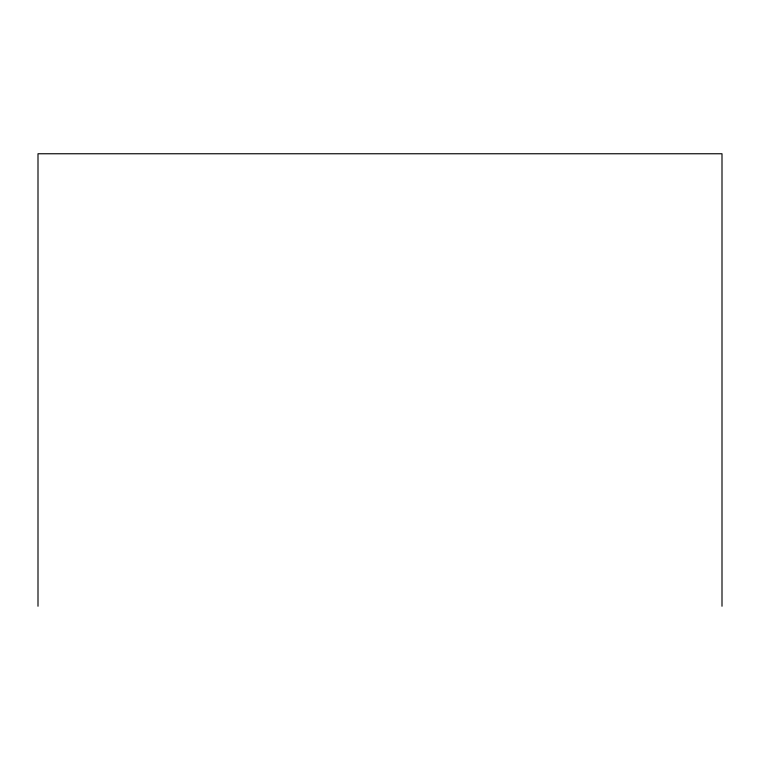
<?xml version="1.0" encoding="UTF-8"?>
<svg xmlns="http://www.w3.org/2000/svg" width="760" height="760" viewBox="0 0 760 760"><rect width="100%" height="100%" fill="white"/><g stroke="black" fill="none" stroke-linecap="round" stroke-linejoin="round"><path stroke-width="1.14" d="M722 606.242L722 153.757L38 153.757L38 606.242"/></g></svg>
